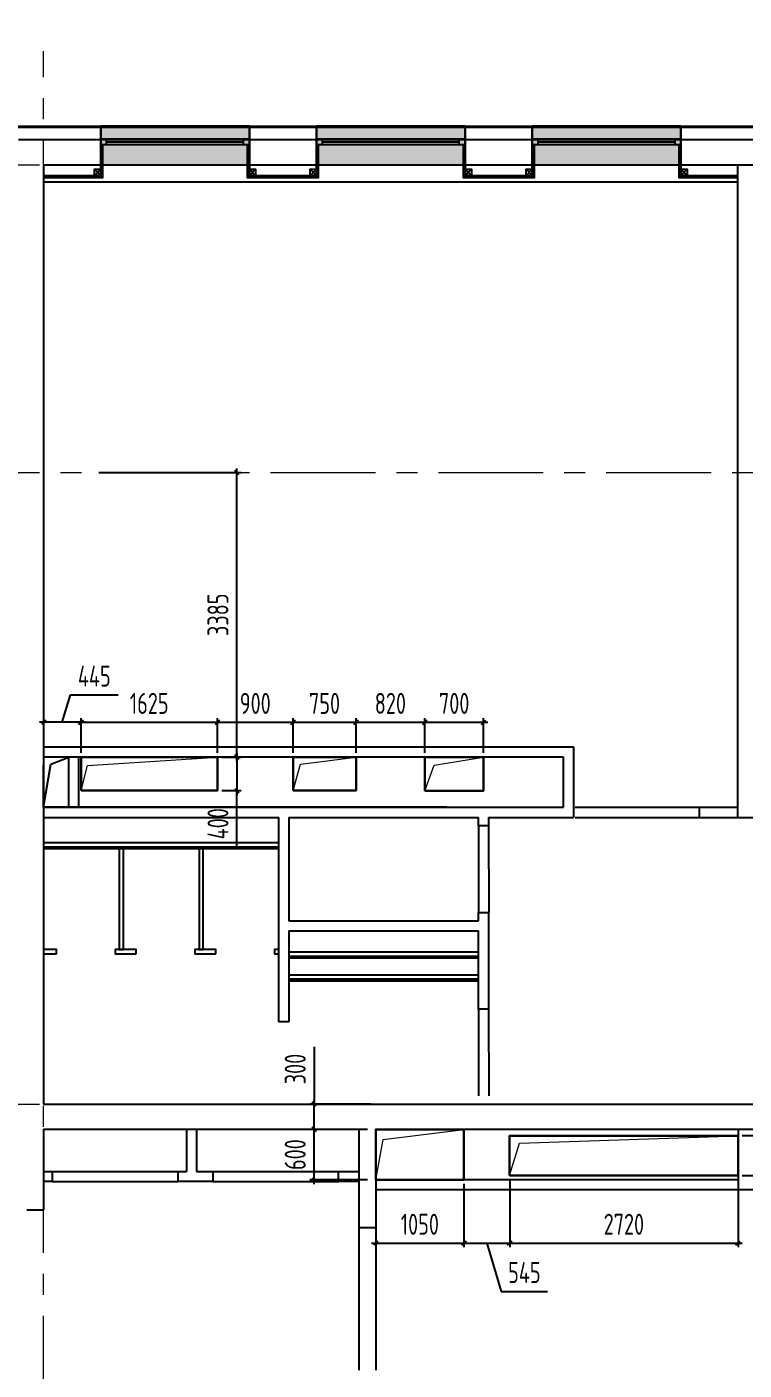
# Model space of a CAD drawing. Header units: millimetres. Extents: x -185251 to 7892985, y -102157 to 319855.
# Drawn here: x -155384 to -146842, y 111368 to 127363 of the extents above; entities that cross this region are included whole.
import ezdxf
from ezdxf import colors
from ezdxf.entities.mleader import LeaderData, LeaderLine
from ezdxf.math import Vec2, Vec3

# ---------------------------------------------------------------- set-up
doc = ezdxf.new("R2010")
doc.units = ezdxf.units.MM
doc.header["$LTSCALE"] = 10
doc.linetypes.add('CENTER', pattern=[2, 1.25, -0.25, 0.25, -0.25])
for name, color, linetype, lineweight in [('013', 7, 'Continuous', 13), ('АР_Оси', 142, 'Continuous', 9), ('АР_Перегородки газоблок', 165, 'Continuous', 30)]:
    doc.layers.add(name, color=color, linetype=linetype, lineweight=lineweight)
doc.layers.add('Архитектура', color=251, linetype='Continuous')
doc.layers.get('0').off()
doc.layers.get('0').freeze()
doc.styles.add('ISOCPEUR', font='isocpeur.TTF', dxfattribs={"width": 0.7})
doc.styles.add('ГОСТ 2.304', font='isocpeur.TTF', dxfattribs={"width": 0.7})
doc.dimstyles.new('СПДС', dxfattribs={"dimscale": 100, "dimtxt": 2.5, "dimasz": 0.5, "dimexe": 0.5, "dimexo": 1, "dimgap": 1, "dimtad": 1, "dimdec": 0, "dimrnd": 5, "dimtxsty": 'ГОСТ 2.304', "dimblk": 'OBLIQUE', "dimcen": 2.5, "dimdle": 0.5, "dimadec": 0, "dimazin": 2, "dimtfac": 0.75, "dimtdec": 0, "dimtmove": 1, "dimatfit": 3, "dimfxl": 1, "dimtolj": 1, "dimarcsym": 1})

# ---------------------------------------------------------------- blocks, each defined once
blk = doc.blocks.new('_DOTSMALL')
at = {"color": 0, "linetype": 'ByBlock', "const_width": 0.5}
blk.add_lwpolyline([(-0.0625, 0, 1), (0.0625, 0, 1)], format="xyb", close=True, dxfattribs=at)
blk = doc.blocks.new('A$C3079c8b3')
at = {"layer": 'АР_Перегородки газоблок', "color": 0, "lineweight": 25, "ltscale": 100}
for points in [[(0, -299), (2800, -299)], [(0, -349), (2800, -349)], [(2800, -374), (0, -374)]]:
    blk.add_lwpolyline(points, dxfattribs=at)
blk = doc.blocks.new('A$Cf7807619')
at = {"layer": 'АР_Перегородки газоблок', "color": 0, "lineweight": 25, "ltscale": 100}
for points in [[(0, -250), (2257, -250)], [(0, -300), (2257, -300)], [(2257, -325), (0, -325)]]:
    blk.add_lwpolyline(points, dxfattribs=at)
blk = doc.blocks.new('A$Ce02d65bd')
at = {"ltscale": 100}
for points in [[(0, 0), (0, 75), (75, 75), (75, 0), (0, 0)], [(0, 0), (75, 75)], [(0, 75), (75, 0)]]:
    blk.add_lwpolyline(points, dxfattribs=at)
blk = doc.blocks.new('*U105')
at = {"true_color": 0xffffff}
h = blk.add_hatch(color=7, dxfattribs=at)
h.dxf.hatch_style = 1
h.paths.add_polyline_path([(-1770, -240), (0, -240), (0, 220), (-1770, 220)])
at = {"lineweight": 30}
for p, q in [((-1770, -240), (-1770, 220)), ((0, -240), (0, 220))]:
    blk.add_line(p, q, dxfattribs=at)
for p, q in [((0, 220), (-1770, 220)), ((-1770, 70), (0, 70)), ((-1770, 0), (0, 0)), ((-1700, 0), (-1700, 70)), ((-1700, 35), (-70, 35)), ((-70, 0), (-70, 70)), ((-1770, -240), (0, -240)), ((-1770, -240), (-1770, -240)), ((-1770, -240), (-1770, -240)), ((0, -240), (0, -240)), ((0, -240), (0, -240))]:
    blk.add_line(p, q)
blk = doc.blocks.new('_Oblique')
at = {"color": 0, "linetype": 'ByBlock', "lineweight": -2}
blk.add_line((-0.5, -0.5), (0.5, 0.5), dxfattribs=at)
blk = doc.blocks.new('*D908')
at = {"layer": '013', "color": 0, "linetype": 'ByBlock', "lineweight": -2, "transparency": 16777216}
for p, q in [((-154789, 119082), (-153064, 119082)), ((-154739, 118718), (-154739, 119132)), ((-153114, 118718), (-153114, 119132))]:
    blk.add_line(p, q, dxfattribs=at)
at = {"layer": 'Defpoints', "color": 0, "linetype": 'ByBlock', "transparency": 16777216}
for p in [(-153114, 119082), (-154739, 118668), (-153114, 118668)]:
    blk.add_point(p, dxfattribs=at)
at = {"layer": '013', "color": 0, "linetype": 'ByBlock', "lineweight": -2, "transparency": 16777216, "xscale": 50, "yscale": 50, "zscale": 50, "rotation": 180}
blk.add_blockref('_Oblique', (-154739, 119082), dxfattribs=at)
at = {"layer": '013', "color": 0, "linetype": 'ByBlock', "lineweight": -2, "transparency": 16777216, "xscale": 50, "yscale": 50, "zscale": 50}
blk.add_blockref('_Oblique', (-153114, 119082), dxfattribs=at)
at = {"layer": '013', "color": 0, "linetype": 'ByBlock', "transparency": 16777216, "insert": (-153927, 119307), "char_height": 250, "attachment_point": 5, "style": 'ГОСТ 2.304'}
blk.add_mtext('\\A1;1625', dxfattribs=at)
blk = doc.blocks.new('*D909')
at = {"layer": '013', "color": 0, "linetype": 'ByBlock', "lineweight": -2, "transparency": 16777216}
for p, q in [((-150695, 119082), (-149895, 119082)), ((-150645, 118718), (-150645, 119132)), ((-149945, 118718), (-149945, 119132))]:
    blk.add_line(p, q, dxfattribs=at)
at = {"layer": 'Defpoints', "color": 0, "linetype": 'ByBlock', "transparency": 16777216}
for p in [(-149945, 119082), (-150645, 118668), (-149945, 118668)]:
    blk.add_point(p, dxfattribs=at)
at = {"layer": '013', "color": 0, "linetype": 'ByBlock', "lineweight": -2, "transparency": 16777216, "xscale": 50, "yscale": 50, "zscale": 50, "rotation": 180}
blk.add_blockref('_Oblique', (-150645, 119082), dxfattribs=at)
at = {"layer": '013', "color": 0, "linetype": 'ByBlock', "lineweight": -2, "transparency": 16777216, "xscale": 50, "yscale": 50, "zscale": 50}
blk.add_blockref('_Oblique', (-149945, 119082), dxfattribs=at)
at = {"layer": '013', "color": 0, "linetype": 'ByBlock', "transparency": 16777216, "insert": (-150295, 119307), "char_height": 250, "attachment_point": 5, "style": 'ГОСТ 2.304'}
blk.add_mtext('\\A1;700', dxfattribs=at)
blk = doc.blocks.new('*D917')
at = {"layer": '013', "color": 0, "linetype": 'ByBlock', "lineweight": -2, "transparency": 16777216}
for p, q in [((-154526, 122055), (-152833, 122055)), ((-152883, 118618), (-152883, 122105)), ((-153064, 118668), (-152833, 118668))]:
    blk.add_line(p, q, dxfattribs=at)
at = {"layer": 'Defpoints', "color": 0, "linetype": 'ByBlock', "transparency": 16777216}
for p in [(-154576, 122055), (-152883, 122055), (-153114, 118668)]:
    blk.add_point(p, dxfattribs=at)
at = {"layer": '013', "color": 0, "linetype": 'ByBlock', "lineweight": -2, "transparency": 16777216, "xscale": 50, "yscale": 50, "zscale": 50}
for p, rotation in [((-152883, 122055), 90), ((-152883, 118668), 270)]:
    blk.add_blockref('_Oblique', p, dxfattribs=dict(at, rotation=rotation))
at = {"layer": '013', "color": 0, "linetype": 'ByBlock', "transparency": 16777216, "insert": (-153108, 120362), "char_height": 250, "attachment_point": 5, "rotation": 90, "style": 'ГОСТ 2.304'}
blk.add_mtext('\\A1;3385', dxfattribs=at)
blk = doc.blocks.new('*D939')
at = {"layer": '013', "color": 0, "linetype": 'ByBlock', "lineweight": -2, "transparency": 16777216}
for p, q in [((-151229, 113585), (-151229, 112830)), ((-150179, 113585), (-150179, 112830)), ((-151279, 112880), (-150129, 112880))]:
    blk.add_line(p, q, dxfattribs=at)
at = {"layer": 'Defpoints', "color": 0, "linetype": 'ByBlock', "transparency": 16777216}
for p in [(-151229, 113635), (-150179, 113635), (-150179, 112880)]:
    blk.add_point(p, dxfattribs=at)
at = {"layer": '013', "color": 0, "linetype": 'ByBlock', "lineweight": -2, "transparency": 16777216, "xscale": 50, "yscale": 50, "zscale": 50, "rotation": 180}
blk.add_blockref('_Oblique', (-151229, 112880), dxfattribs=at)
at = {"layer": '013', "color": 0, "linetype": 'ByBlock', "lineweight": -2, "transparency": 16777216, "xscale": 50, "yscale": 50, "zscale": 50}
blk.add_blockref('_Oblique', (-150179, 112880), dxfattribs=at)
at = {"layer": '013', "color": 0, "linetype": 'ByBlock', "transparency": 16777216, "insert": (-150704, 113105), "char_height": 250, "attachment_point": 5, "style": 'ГОСТ 2.304'}
blk.add_mtext('\\A1;1050', dxfattribs=at)
blk = doc.blocks.new('*D940')
at = {"layer": '013', "color": 0, "linetype": 'ByBlock', "lineweight": -2, "transparency": 16777216}
for p, q in [((-149634, 113635), (-149634, 112830)), ((-146914, 113635), (-146914, 112830)), ((-149684, 112880), (-146864, 112880))]:
    blk.add_line(p, q, dxfattribs=at)
at = {"layer": 'Defpoints', "color": 0, "linetype": 'ByBlock', "transparency": 16777216}
for p in [(-149634, 113685), (-146914, 113685), (-146914, 112880)]:
    blk.add_point(p, dxfattribs=at)
at = {"layer": '013', "color": 0, "linetype": 'ByBlock', "lineweight": -2, "transparency": 16777216, "xscale": 50, "yscale": 50, "zscale": 50, "rotation": 180}
blk.add_blockref('_Oblique', (-149634, 112880), dxfattribs=at)
at = {"layer": '013', "color": 0, "linetype": 'ByBlock', "lineweight": -2, "transparency": 16777216, "xscale": 50, "yscale": 50, "zscale": 50}
blk.add_blockref('_Oblique', (-146914, 112880), dxfattribs=at)
at = {"layer": '013', "color": 0, "linetype": 'ByBlock', "transparency": 16777216, "insert": (-148274, 113105), "char_height": 250, "attachment_point": 5, "style": 'ГОСТ 2.304'}
blk.add_mtext('\\A1;2720', dxfattribs=at)
blk = doc.blocks.new('*D941')
at = {"layer": '013', "color": 0, "linetype": 'ByBlock', "lineweight": -2, "transparency": 16777216}
for p, q in [((-145843, 113635), (-145843, 114210)), ((-146864, 114160), (-145793, 114160)), ((-146864, 113685), (-145793, 113685))]:
    blk.add_line(p, q, dxfattribs=at)
at = {"layer": 'Defpoints', "color": 0, "linetype": 'ByBlock', "transparency": 16777216}
for p in [(-146914, 114160), (-145843, 114160), (-146914, 113685)]:
    blk.add_point(p, dxfattribs=at)
at = {"layer": '013', "color": 0, "linetype": 'ByBlock', "lineweight": -2, "transparency": 16777216, "xscale": 50, "yscale": 50, "zscale": 50}
for p, rotation in [((-145843, 114160), 90), ((-145843, 113685), 270)]:
    blk.add_blockref('_Oblique', p, dxfattribs=dict(at, rotation=rotation))
at = {"layer": '013', "color": 0, "linetype": 'ByBlock', "transparency": 16777216, "insert": (-146068, 113922), "char_height": 250, "attachment_point": 5, "rotation": 90, "style": 'ГОСТ 2.304'}
blk.add_mtext('\\A1;475', dxfattribs=at)
blk = doc.blocks.new('*D956')
at = {"layer": '013', "color": 0, "linetype": 'ByBlock', "lineweight": -2, "transparency": 16777216}
for p, q in [((-152264, 119082), (-151414, 119082)), ((-152214, 118718), (-152214, 119132)), ((-151464, 118718), (-151464, 119132))]:
    blk.add_line(p, q, dxfattribs=at)
at = {"layer": 'Defpoints', "color": 0, "linetype": 'ByBlock', "transparency": 16777216}
for p in [(-151464, 119082), (-152214, 118668), (-151464, 118668)]:
    blk.add_point(p, dxfattribs=at)
at = {"layer": '013', "color": 0, "linetype": 'ByBlock', "lineweight": -2, "transparency": 16777216, "xscale": 50, "yscale": 50, "zscale": 50, "rotation": 180}
blk.add_blockref('_Oblique', (-152214, 119082), dxfattribs=at)
at = {"layer": '013', "color": 0, "linetype": 'ByBlock', "lineweight": -2, "transparency": 16777216, "xscale": 50, "yscale": 50, "zscale": 50}
blk.add_blockref('_Oblique', (-151464, 119082), dxfattribs=at)
at = {"layer": '013', "color": 0, "linetype": 'ByBlock', "transparency": 16777216, "insert": (-151839, 119307), "char_height": 250, "attachment_point": 5, "style": 'ГОСТ 2.304'}
blk.add_mtext('\\A1;750', dxfattribs=at)
blk = doc.blocks.new('*D898')
at = {"layer": '013', "color": 0, "linetype": 'ByBlock', "lineweight": -2, "transparency": 16777216}
for p, q in [((-145843, 115376), (-145843, 114535)), ((-146724, 114535), (-145793, 114535)), ((-145843, 114110), (-145843, 114585)), ((-146864, 114160), (-145793, 114160))]:
    blk.add_line(p, q, dxfattribs=at)
at = {"layer": 'Defpoints', "color": 0, "linetype": 'ByBlock', "transparency": 16777216}
for p in [(-146774, 114535), (-145843, 114535), (-146914, 114160)]:
    blk.add_point(p, dxfattribs=at)
at = {"layer": '013', "color": 0, "linetype": 'ByBlock', "lineweight": -2, "transparency": 16777216, "xscale": 50, "yscale": 50, "zscale": 50}
for p, rotation in [((-145843, 114535), 90), ((-145843, 114160), 270)]:
    blk.add_blockref('_Oblique', p, dxfattribs=dict(at, rotation=rotation))
at = {"layer": '013', "color": 0, "linetype": 'ByBlock', "transparency": 16777216, "insert": (-146068, 115109), "char_height": 250, "attachment_point": 5, "rotation": 90, "style": 'ГОСТ 2.304'}
blk.add_mtext('\\A1;375', dxfattribs=at)
blk = doc.blocks.new('*D894')
at = {"layer": '013', "color": 0, "linetype": 'ByBlock', "lineweight": -2, "transparency": 16777216}
for p, q in [((-150179, 113585), (-150179, 112830)), ((-149634, 113635), (-149634, 112830)), ((-150229, 112880), (-149584, 112880)), ((-149907, 112880), (-149734, 112305)), ((-149734, 112305), (-149184, 112305))]:
    blk.add_line(p, q, dxfattribs=at)
at = {"layer": 'Defpoints', "color": 0, "linetype": 'ByBlock', "transparency": 16777216}
for p in [(-150179, 113635), (-149634, 113685), (-149634, 112880)]:
    blk.add_point(p, dxfattribs=at)
at = {"layer": '013', "color": 0, "linetype": 'ByBlock', "lineweight": -2, "transparency": 16777216, "xscale": 50, "yscale": 50, "zscale": 50, "rotation": 180}
blk.add_blockref('_Oblique', (-150179, 112880), dxfattribs=at)
at = {"layer": '013', "color": 0, "linetype": 'ByBlock', "lineweight": -2, "transparency": 16777216, "xscale": 50, "yscale": 50, "zscale": 50}
blk.add_blockref('_Oblique', (-149634, 112880), dxfattribs=at)
at = {"layer": '013', "color": 0, "linetype": 'ByBlock', "transparency": 16777216, "insert": (-149459, 112530), "char_height": 250, "attachment_point": 5, "style": 'ГОСТ 2.304'}
blk.add_mtext('\\A1;545', dxfattribs=at)
blk = doc.blocks.new('*D895')
at = {"layer": '013', "color": 0, "linetype": 'ByBlock', "lineweight": -2, "transparency": 16777216}
for p, q in [((-152883, 118718), (-152883, 118218)), ((-153064, 118668), (-152833, 118668)), ((-153064, 118268), (-152833, 118268)), ((-152883, 117599), (-152883, 118268))]:
    blk.add_line(p, q, dxfattribs=at)
at = {"layer": 'Defpoints', "color": 0, "linetype": 'ByBlock', "transparency": 16777216}
for p in [(-153114, 118668), (-153114, 118268), (-152883, 118268)]:
    blk.add_point(p, dxfattribs=at)
at = {"layer": '013', "color": 0, "linetype": 'ByBlock', "lineweight": -2, "transparency": 16777216, "xscale": 50, "yscale": 50, "zscale": 50}
for p, rotation in [((-152883, 118668), 90), ((-152883, 118268), 270)]:
    blk.add_blockref('_Oblique', p, dxfattribs=dict(at, rotation=rotation))
at = {"layer": '013', "color": 0, "linetype": 'ByBlock', "transparency": 16777216, "insert": (-153108, 117874), "char_height": 250, "attachment_point": 5, "rotation": 90, "style": 'ГОСТ 2.304'}
blk.add_mtext('\\A1;400', dxfattribs=at)
blk = doc.blocks.new('*D885')
at = {"layer": '013', "color": 0, "linetype": 'ByBlock', "lineweight": -2, "transparency": 16777216}
for p, q in [((-153164, 119082), (-152164, 119082)), ((-153114, 118718), (-153114, 119132)), ((-152214, 118768), (-152214, 119132))]:
    blk.add_line(p, q, dxfattribs=at)
at = {"layer": 'Defpoints', "color": 0, "linetype": 'ByBlock', "transparency": 16777216}
for p in [(-152214, 119082), (-152214, 118718), (-153114, 118668)]:
    blk.add_point(p, dxfattribs=at)
at = {"layer": '013', "color": 0, "linetype": 'ByBlock', "lineweight": -2, "transparency": 16777216, "xscale": 50, "yscale": 50, "zscale": 50, "rotation": 180}
blk.add_blockref('_Oblique', (-153114, 119082), dxfattribs=at)
at = {"layer": '013', "color": 0, "linetype": 'ByBlock', "lineweight": -2, "transparency": 16777216, "xscale": 50, "yscale": 50, "zscale": 50}
blk.add_blockref('_Oblique', (-152214, 119082), dxfattribs=at)
at = {"layer": '013', "color": 0, "linetype": 'ByBlock', "transparency": 16777216, "insert": (-152664, 119307), "char_height": 250, "attachment_point": 5, "style": 'ГОСТ 2.304'}
blk.add_mtext('\\A1;900', dxfattribs=at)
blk = doc.blocks.new('*D890')
at = {"layer": '013', "color": 0, "linetype": 'ByBlock', "lineweight": -2, "transparency": 16777216}
for p, q in [((-151514, 119082), (-150595, 119082)), ((-151464, 118718), (-151464, 119132)), ((-150645, 118718), (-150645, 119132))]:
    blk.add_line(p, q, dxfattribs=at)
at = {"layer": 'Defpoints', "color": 0, "linetype": 'ByBlock', "transparency": 16777216}
for p in [(-150645, 119082), (-151464, 118668), (-150645, 118668)]:
    blk.add_point(p, dxfattribs=at)
at = {"layer": '013', "color": 0, "linetype": 'ByBlock', "lineweight": -2, "transparency": 16777216, "xscale": 50, "yscale": 50, "zscale": 50, "rotation": 180}
blk.add_blockref('_Oblique', (-151464, 119082), dxfattribs=at)
at = {"layer": '013', "color": 0, "linetype": 'ByBlock', "lineweight": -2, "transparency": 16777216, "xscale": 50, "yscale": 50, "zscale": 50}
blk.add_blockref('_Oblique', (-150645, 119082), dxfattribs=at)
at = {"layer": '013', "color": 0, "linetype": 'ByBlock', "transparency": 16777216, "insert": (-151055, 119307), "char_height": 250, "attachment_point": 5, "style": 'ГОСТ 2.304'}
blk.add_mtext('\\A1;820', dxfattribs=at)
blk = doc.blocks.new('*D864')
at = {"layer": '013', "color": 0, "linetype": 'ByBlock', "lineweight": -2, "transparency": 16777216}
for p, q in [((-154962, 119082), (-154864, 119407)), ((-154864, 119407), (-154297, 119407)), ((-154689, 119082), (-155234, 119082)), ((-155184, 118838), (-155184, 119132)), ((-154739, 118718), (-154739, 119132))]:
    blk.add_line(p, q, dxfattribs=at)
at = {"layer": 'Defpoints', "color": 0, "linetype": 'ByBlock', "transparency": 16777216}
for p in [(-155184, 119082), (-155184, 118788), (-154739, 118668)]:
    blk.add_point(p, dxfattribs=at)
at = {"layer": '013', "color": 0, "linetype": 'ByBlock', "lineweight": -2, "transparency": 16777216, "xscale": 50, "yscale": 50, "zscale": 50, "rotation": 180}
blk.add_blockref('_Oblique', (-155184, 119082), dxfattribs=at)
at = {"layer": '013', "color": 0, "linetype": 'ByBlock', "lineweight": -2, "transparency": 16777216, "xscale": 50, "yscale": 50, "zscale": 50}
blk.add_blockref('_Oblique', (-154739, 119082), dxfattribs=at)
at = {"layer": '013', "color": 0, "linetype": 'ByBlock', "transparency": 16777216, "insert": (-154581, 119632), "char_height": 250, "attachment_point": 5, "style": 'ГОСТ 2.304'}
blk.add_mtext('\\A1;445', dxfattribs=at)
blk = doc.blocks.new('*D861')
at = {"layer": '013', "color": 0, "linetype": 'ByBlock', "lineweight": -2, "transparency": 16777216}
for p, q in [((-151329, 114235), (-152013, 114235)), ((-151963, 113584), (-151963, 114285)), ((-151329, 113634), (-152013, 113634))]:
    blk.add_line(p, q, dxfattribs=at)
at = {"layer": 'Defpoints', "color": 0, "linetype": 'ByBlock', "transparency": 16777216}
for p in [(-151963, 114235), (-151229, 114235), (-151229, 113634)]:
    blk.add_point(p, dxfattribs=at)
at = {"layer": '013', "color": 0, "linetype": 'ByBlock', "lineweight": -2, "transparency": 16777216, "xscale": 50, "yscale": 50, "zscale": 50}
for p, rotation in [((-151963, 114235), 90), ((-151963, 113634), 270)]:
    blk.add_blockref('_Oblique', p, dxfattribs=dict(at, rotation=rotation))
at = {"layer": '013', "color": 0, "linetype": 'ByBlock', "transparency": 16777216, "insert": (-152188, 113934), "char_height": 250, "attachment_point": 5, "rotation": 90, "style": 'ГОСТ 2.304'}
blk.add_mtext('\\A1;600', dxfattribs=at)
blk = doc.blocks.new('*D862')
at = {"layer": '013', "color": 0, "linetype": 'ByBlock', "lineweight": -2, "transparency": 16777216}
for p, q in [((-151963, 115219), (-151963, 114535)), ((-151288, 114535), (-152013, 114535)), ((-151963, 114185), (-151963, 114585)), ((-151329, 114235), (-152013, 114235))]:
    blk.add_line(p, q, dxfattribs=at)
at = {"layer": 'Defpoints', "color": 0, "linetype": 'ByBlock', "transparency": 16777216}
for p in [(-151963, 114535), (-151188, 114535), (-151229, 114235)]:
    blk.add_point(p, dxfattribs=at)
at = {"layer": '013', "color": 0, "linetype": 'ByBlock', "lineweight": -2, "transparency": 16777216, "xscale": 50, "yscale": 50, "zscale": 50}
for p, rotation in [((-151963, 114535), 90), ((-151963, 114235), 270)]:
    blk.add_blockref('_Oblique', p, dxfattribs=dict(at, rotation=rotation))
at = {"layer": '013', "color": 0, "linetype": 'ByBlock', "transparency": 16777216, "insert": (-152188, 114953), "char_height": 250, "attachment_point": 5, "rotation": 90, "style": 'ГОСТ 2.304'}
blk.add_mtext('\\A1;300', dxfattribs=at)

msp = doc.modelspace()

# ---------------------------------------------------------------- linework, layer by layer
at = {"layer": '013', "color": 1, "linetype": 'ByBlock', "lineweight": 30}
for points in [[(-154739.3, 118268), (-153114.3, 118268), (-153114.3, 118668), (-154739.3, 118668)], [(-152214.3, 118268), (-151464.3, 118268), (-151464.3, 118668), (-152214.3, 118668)], [(-150644.7, 118267.1), (-149944.7, 118267.1), (-149944.7, 118667.1), (-150644.7, 118667.1)], [(-151229.3, 113634.6), (-150179.3, 113634.6), (-150179.3, 114234.6), (-151229.3, 114234.6)], [(-149634.3, 113684.6), (-146914.3, 113684.6), (-146914.3, 114159.6), (-149634.3, 114159.6)]]:
    msp.add_lwpolyline(points, close=True, dxfattribs=at)
at = {"layer": '013', "color": 1, "linetype": 'ByBlock'}
for points in [[(-154739.3, 118268), (-154662.6, 118567.2), (-153114.3, 118668)], [(-152214.3, 118268), (-152123.6, 118585), (-151464.3, 118668)], [(-150644.7, 118267.1), (-150534.8, 118569.7), (-149944.7, 118667.1)], [(-151229.3, 113634.6), (-151141.4, 114112.4), (-150179.3, 114234.6)], [(-149634.3, 113684.6), (-149515.9, 114071), (-146914.3, 114159.6)]]:
    msp.add_lwpolyline(points, dxfattribs=at)
at = {"layer": 'АР_Оси', "linetype": 'CENTER', "ltscale": 100}
for p, q in [((-155184.3, 92764), (-155184.3, 127071.4)), ((-176483.7, 125720.2), (-101734.6, 125720.2)), ((-176483.7, 122055.2), (-101315.8, 122055.2)), ((-176483.7, 114535.2), (-101315.8, 114535.2))]:
    msp.add_line(p, q, dxfattribs=at)
at = {"layer": 'Архитектура', "lineweight": 25, "transparency": 33554684}
for p, q in [((-155644.3, 126180.2), (-120524.3, 126180.2)), ((-155634.3, 126170.2), (-120534.3, 126170.2)), ((-155484.3, 126020.2), (-120684.3, 126020.2)), ((-155184.3, 125720.2), (-120984.3, 125720.2)), ((-155184.3, 125720.2), (-155184.3, 114535.2)), ((-146919.3, 125720.2), (-146919.3, 117949.9)), ((-155184.3, 125516.7), (-146919.3, 125516.7)), ((-148874.7, 118788), (-148874.7, 118069.9)), ((-155184.3, 118069.9), (-155100.2, 118583.7)), ((-155184.3, 118569.9), (-155184.3, 118069.9)), ((-155184.3, 118069.9), (-155184.3, 118569.9)), ((-155184.3, 118569.9), (-155184.3, 118069.9)), ((-155100.2, 118583.7), (-154884.3, 118668)), ((-154884.3, 118069.9), (-154884.3, 118668)), ((-154764.3, 118069.9), (-154764.3, 118668)), ((-148994.7, 118069.9), (-148994.7, 118668)), ((-150384.3, 118069.9), (-155184.3, 118069.9)), ((-155184.3, 118069.9), (-150384.3, 118069.9)), ((-148855.3, 118069.9), (-147374.7, 118069.9)), ((-148854.7, 117949.9), (-147374.7, 117949.9)), ((-146919.3, 117949.9), (-146619.3, 117949.9)), ((-150006.5, 117848.3), (-150006.9, 116818.3)), ((-149886.5, 117848.6), (-149883.3, 116818.3)), ((-150006.5, 115665), (-150006.9, 114635)), ((-149886.5, 115665.3), (-149883.3, 114635)), ((-155184.3, 114535.2), (-140532.3, 114535.2)), ((-155184.3, 114235.2), (-155184.3, 113277.7)), ((-155184.3, 114235.2), (-151429.3, 114235.2)), ((-151429.3, 114235.2), (-151429.3, 113067.7)), ((-151229.3, 114235.2), (-140532.3, 114235.2)), ((-151229.3, 114235.2), (-151229.3, 113067.7)), ((-146914.3, 114235.2), (-146914.3, 113634)), ((-155084.3, 113734), (-153584.3, 113734)), ((-153171, 113734), (-151671, 113734)), ((-155084.3, 113614), (-153584.3, 113614)), ((-153171, 113614), (-151671, 113614)), ((-146914.3, 113634), (-151229.3, 113634)), ((-146424.3, 113514), (-151229.3, 113514)), ((-155384.3, 113277.7), (-155184.3, 113277.7)), ((-151429.3, 113067.7), (-151229.3, 113067.7)), ((-151429.3, 113067.7), (-151229.3, 113067.7)), ((-151429.3, 113067.7), (-151429.3, 111367.7)), ((-151229.3, 113067.7), (-151229.3, 111367.7))]:
    msp.add_line(p, q, dxfattribs=at)
for points in [[(-155184.3, 125569.5), (-154478.7, 125569.5), (-154478.7, 125960.2)], [(-155184.3, 125582), (-154491.2, 125582), (-154491.2, 125960.2)], [(-155184.3, 125594.5), (-154503.7, 125594.5), (-154503.7, 125903)], [(-152759.3, 125960.2), (-152759.3, 125569.5), (-151909.3, 125569.5), (-151909.3, 125960.2)], [(-152746.8, 125960.2), (-152746.8, 125582), (-151921.8, 125582), (-151921.8, 125960.2)], [(-152734.3, 125940.6), (-152734.3, 125594.5), (-151934.3, 125594.5), (-151934.3, 125903)], [(-150189.3, 125960.2), (-150189.3, 125569.5), (-149339.3, 125569.5), (-149339.3, 125960.2)], [(-150176.8, 125960.2), (-150176.8, 125582), (-149351.8, 125582), (-149351.8, 125960.2)], [(-150164.3, 125940.6), (-150164.3, 125594.5), (-149364.3, 125594.5), (-149364.3, 125903)], [(-147619.3, 125960.2), (-147619.3, 125569.5), (-146919.3, 125569.5)], [(-147606.8, 125960.2), (-147606.8, 125582), (-146919.3, 125582)], [(-147594.3, 125940.6), (-147594.3, 125594.5), (-146919.3, 125594.5)], [(-155184.3, 118788), (-148874.7, 118788)], [(-148994.7, 118668), (-155184.3, 118668)], [(-155184.3, 118069.9), (-148994.7, 118069.9)], [(-154764.3, 118069.9), (-154764.3, 118069.9)], [(-148874.7, 118069.9), (-148874.7, 117949.9)], [(-148874.7, 118069.9), (-148874.7, 118069.9)], [(-147374.7, 117949.9), (-147374.7, 118069.9)], [(-147374.7, 118069.9), (-146919.3, 118069.9)], [(-155184.3, 117949.9), (-152383.9, 117949.9)], [(-152383.9, 115516), (-152383.9, 117949.9)], [(-152263.9, 117949.9), (-152263.9, 116718.3)], [(-152263.9, 117949.9), (-150006.8, 117949.9)], [(-150006.5, 117848.3), (-150006.8, 117949.9)], [(-149886.8, 117949.9), (-148874.7, 117949.9)], [(-149886.8, 117949.9), (-149886.5, 117848.6)], [(-147374.7, 117949.9), (-146919.3, 117949.9)], [(-149886.5, 117848.6), (-150006.5, 117848.3)], [(-150006.9, 116718.3), (-150006.9, 116818.3), (-149886.5, 116818.3)], [(-149886.5, 116818.3), (-149886.5, 115665.3)], [(-152263.9, 116718.3), (-150006.9, 116718.3)], [(-152263.9, 116598.3), (-152263.9, 115516)], [(-152263.9, 116598.3), (-150006.9, 116598.3)], [(-150006.5, 115665.2), (-150006.9, 116598.3)], [(-150001.1, 116072.6), (-152263.9, 116072.6)], [(-150001.1, 116022.6), (-152263.9, 116022.6)], [(-150001.1, 115997.6), (-152263.9, 115997.6)], [(-149886.5, 115665.3), (-150006.5, 115665.2)], [(-152263.9, 115516), (-152383.9, 115516)], [(-153484.3, 114235.2), (-153484.3, 113734)], [(-153364.3, 114235.2), (-153364.3, 113734)], [(-155184.3, 113734), (-155084.3, 113734)], [(-155084.3, 113734), (-155084.3, 113614)], [(-153584.3, 113734), (-153484.3, 113734)], [(-153171, 113734), (-153171, 113614), (-153584.3, 113614)], [(-153584.3, 113734), (-153584.3, 113614)], [(-153364.3, 113734), (-153171, 113734)], [(-151671, 113734), (-151429.3, 113734)], [(-151429.3, 113614), (-151671, 113614), (-151671, 113734)], [(-155084.3, 113614), (-155184.3, 113614)]]:
    msp.add_lwpolyline(points, dxfattribs=at)
for points in [[(-154234.3, 117576), (-154284.3, 117576), (-154284.3, 116376), (-154234.3, 116376)], [(-153283.9, 117576), (-153333.9, 117576), (-153333.9, 116376), (-153283.9, 116376)], [(-155032.5, 116326), (-155032.5, 116376), (-155184.3, 116376), (-155184.3, 116326)], [(-154083.9, 116326), (-154083.9, 116376), (-154332.5, 116376), (-154332.5, 116326)], [(-153133.9, 116326), (-153133.9, 116376), (-153383.9, 116376), (-153383.9, 116326)], [(-152383.9, 116326), (-152383.9, 116376), (-152433.9, 116376), (-152433.9, 116326)]]:
    msp.add_lwpolyline(points, close=True, dxfattribs=at)

# ---------------------------------------------------------------- block references
for name, p in [('*U105', (-152734.3, 125960.2)), ('*U105', (-150164.3, 125960.2)), ('*U105', (-147594.3, 125960.2)), ('A$Ce02d65bd', (-154578.7, 125594.5)), ('A$Ce02d65bd', (-152734.3, 125594.5)), ('A$Ce02d65bd', (-152009.3, 125594.5)), ('A$Ce02d65bd', (-150164.3, 125594.5)), ('A$Ce02d65bd', (-149439.3, 125594.5)), ('A$Ce02d65bd', (-147594.3, 125594.5)), ('A$C3079c8b3', (-155184.3, 117949.9)), ('A$Cf7807619', (-152263.9, 116598.3))]:
    msp.add_blockref(name, p, dxfattribs=at)

# ---------------------------------------------------------------- dimensions: what is measured, and where the dimension line sits
at = {"layer": '013', "color": 1, "linetype": 'ByBlock'}
dim = msp.add_linear_dim(base=(-152883.4, 122055.2), p1=(-153114.3, 118668), p2=(-154575.7, 122055.2), angle=90, dimstyle='СПДС', override={"dimasz": 0.5, "dimexe": 0.5, "dimexo": 0.5, "dimrnd": 5, "dimdle": 0.5}, dxfattribs=at)
dim.commit()
dim.dimension.update_dxf_attribs({"geometry": '*D917', "text_midpoint": (-153108.4, 120361.6)})
for base, p1, p2, picture, middle in [((-155184.3, 119082.4), (-154739.3, 118668), (-155184.3, 118788), '*D864', (-154764.3, 119632.4)), ((-153114.3, 119082.4), (-154739.3, 118668), (-153114.3, 118668), '*D908', (-153926.8, 119307.4)), ((-152214.3, 119082.4), (-153114.3, 118668), (-152214.3, 118718), '*D885', (-152664.3, 119307.4)), ((-151464.3, 119082.4), (-152214.3, 118668), (-151464.3, 118668), '*D956', (-151839.3, 119307.4)), ((-150644.7, 119082.4), (-151464.3, 118668), (-150644.7, 118668), '*D890', (-151054.5, 119307.4)), ((-149944.7, 119082.4), (-150644.7, 118668), (-149944.7, 118668), '*D909', (-150294.7, 119307.4)), ((-150179.3, 112879.5), (-151229.3, 113634.6), (-150179.3, 113634.6), '*D939', (-150704.3, 113104.5)), ((-149634.3, 112879.5), (-150179.3, 113634.6), (-149634.3, 113684.6), '*D894', (-149634.3, 112529.5)), ((-146914.3, 112879.5), (-149634.3, 113684.6), (-146914.3, 113684.6), '*D940', (-148274.3, 113104.5))]:
    dim = msp.add_linear_dim(base=base, p1=p1, p2=p2, dimstyle='СПДС', override={"dimasz": 0.5, "dimexe": 0.5, "dimexo": 0.5, "dimrnd": 5, "dimdle": 0.5}, dxfattribs=at)
    dim.commit()
    dim.dimension.update_dxf_attribs({"geometry": picture, "text_midpoint": middle})
for base, p1, p2, picture, middle in [((-152883.4, 118268), (-153114.3, 118668), (-153114.3, 118268), '*D895', (-152871.3, 117873.9)), ((-145843.3, 114535.2), (-146914.3, 114159.6), (-146774.3, 114535.2), '*D898', (-145832.3, 115109.5)), ((-145843.3, 114159.6), (-146914.3, 113684.6), (-146914.3, 114159.6), '*D941', (-145843.3, 113922.1))]:
    dim = msp.add_linear_dim(base=base, p1=p1, p2=p2, angle=90, dimstyle='СПДС', override={"dimasz": 0.5, "dimexe": 0.5, "dimexo": 0.5, "dimrnd": 5, "dimdle": 0.5}, dxfattribs=at)
    dim.commit()
    dim.dimension.update_dxf_attribs({"geometry": picture, "text_midpoint": middle, "dimtype": 160})
dim = msp.add_linear_dim(base=(-151963.3, 114535.2), p1=(-151229.3, 114234.6), p2=(-151188.1, 114535.2), angle=90, dimstyle='СПДС', dxfattribs=at)
dim.commit()
dim.dimension.update_dxf_attribs({"geometry": '*D862', "text_midpoint": (-151839.4, 114952.7), "dimtype": 160})
dim = msp.add_linear_dim(base=(-151963.3, 114234.6), p1=(-151229.3, 113634), p2=(-151229.3, 114234.6), angle=90, dimstyle='СПДС', dxfattribs=at)
dim.commit()
dim.dimension.update_dxf_attribs({"geometry": '*D861', "text_midpoint": (-152188.3, 113934.3)})

# ---------------------------------------------------------------- leaders
at = {"layer": 'Архитектура', "lineweight": 25, "transparency": 33554684}
ml = msp.add_multileader_mtext('Standard', dxfattribs=at)
ml.set_content('+13,700', color=256, style='ISOCPEUR')
ml.set_leader_properties(color=256, linetype='Continuous', lineweight=-1)
ml.set_arrow_properties(name='DOTSMALL')
ml.build(insert=Vec2(0, 0))
ml.multileader.update_dxf_attribs({"has_text_frame": 1, "text_left_attachment_type": 4, "text_right_attachment_type": 4, "dogleg_length": 100, "arrow_head_size": 180})
ctx = ml.context
ctx.base_point, ctx.char_height, ctx.arrow_head_size, ctx.landing_gap_size, ctx.plane_origin = Vec3(-153128.5, 305780.9), 250, 180, 50, Vec3(-155938.5, 304929.3)
ctx.left_attachment, ctx.right_attachment = 4, 4
notes = []
notes.append((ctx, [(0, (0, 0, 0), (0, 0), (1, 0), 1, [])]))
ctx.mtext.insert, ctx.mtext.width, ctx.mtext.line_spacing_style, ctx.mtext.flow_direction = Vec3(-153078.5, 306114.2), 852.697, 2, 5
ml = msp.add_multileader_mtext('Standard', dxfattribs=at)
ml.set_content('Л.2', color=256, style='ISOCPEUR')
ml.set_leader_properties(color=256, linetype='Continuous', lineweight=-1)
ml.set_arrow_properties(name='DOTSMALL')
ml.build(insert=Vec2(0, 0))
ml.multileader.update_dxf_attribs({"has_text_frame": 1, "text_left_attachment_type": 4, "text_right_attachment_type": 4, "dogleg_length": 100, "arrow_head_size": 180})
ctx = ml.context
ctx.base_point, ctx.char_height, ctx.arrow_head_size, ctx.landing_gap_size, ctx.plane_origin = Vec3(-155818.3, 305092.3, 0), 250, 180, 50, Vec3(-91789.1, 292800.5, 0)
ctx.left_attachment, ctx.right_attachment = 4, 4
notes.append((ctx, [(0, (0, 0, 0), (0, 0), (1, 0), 1, [])]))
ctx.mtext.insert, ctx.mtext.width, ctx.mtext.line_spacing_style, ctx.mtext.flow_direction = Vec3(-155768.3, 305425.7, 0), 852.697, 2, 5
ml = msp.add_multileader_mtext('Standard', dxfattribs=at)
ml.set_content('+15,850', color=256, style='ISOCPEUR')
ml.set_leader_properties(color=256, linetype='Continuous', lineweight=-1)
ml.set_arrow_properties(name='DOTSMALL')
ml.build(insert=Vec2(0, 0))
ml.multileader.update_dxf_attribs({"has_text_frame": 1, "text_left_attachment_type": 4, "text_right_attachment_type": 4, "dogleg_length": 100, "arrow_head_size": 180})
ctx = ml.context
ctx.base_point, ctx.char_height, ctx.arrow_head_size, ctx.landing_gap_size, ctx.plane_origin = Vec3(-153165, 299863.7), 250, 180, 50, Vec3(-154468.2, 298656.1)
ctx.left_attachment, ctx.right_attachment = 4, 4
notes.append((ctx, [(0, (0, 0, 0), (0, 0), (1, 0), 1, [])]))
ctx.mtext.insert, ctx.mtext.width, ctx.mtext.defined_height, ctx.mtext.line_spacing_style, ctx.mtext.flow_direction = Vec3(-153115, 300197), 696.035, 776.5, 2, 5
ml = msp.add_multileader_mtext('Standard', dxfattribs=at)
ml.set_content('Л.2', color=256, style='ISOCPEUR')
ml.set_leader_properties(color=256, linetype='Continuous', lineweight=-1)
ml.set_arrow_properties(name='DOTSMALL')
ml.build(insert=Vec2(0, 0))
ml.multileader.update_dxf_attribs({"has_text_frame": 1, "text_left_attachment_type": 4, "text_right_attachment_type": 4, "dogleg_length": 100, "arrow_head_size": 180})
ctx = ml.context
ctx.base_point, ctx.char_height, ctx.arrow_head_size, ctx.landing_gap_size, ctx.plane_origin = Vec3(-155501.4, 214032.7, 0), 250, 180, 50, Vec3(-129706.2, 200566.2, 0)
ctx.left_attachment, ctx.right_attachment = 4, 4
notes.append((ctx, [(0, (0, 0, 0), (0, 0), (1, 0), 1, [])]))
ctx.mtext.insert, ctx.mtext.width, ctx.mtext.line_spacing_style, ctx.mtext.flow_direction = Vec3(-155451.4, 214366, 0), 852.697, 2, 5
ml = msp.add_multileader_mtext('Standard', dxfattribs=at)
ml.set_content('+9,800', color=256, style='ISOCPEUR')
ml.set_leader_properties(color=256, linetype='Continuous', lineweight=-1)
ml.set_arrow_properties(name='DOTSMALL')
ml.build(insert=Vec2(0, 0))
ml.multileader.update_dxf_attribs({"has_text_frame": 1, "text_left_attachment_type": 4, "text_right_attachment_type": 4, "dogleg_length": 100, "arrow_head_size": 180})
ctx = ml.context
ctx.base_point, ctx.char_height, ctx.arrow_head_size, ctx.landing_gap_size, ctx.plane_origin = Vec3(-152582.7, 213955.7), 250, 180, 50, Vec3(-155731.7, 213023.6)
ctx.left_attachment, ctx.right_attachment = 4, 4
notes.append((ctx, [(0, (0, 0, 0), (0, 0), (1, 0), 1, [])]))
ctx.mtext.insert, ctx.mtext.width, ctx.mtext.line_spacing_style, ctx.mtext.flow_direction = Vec3(-152532.7, 214289), 852.697, 2, 5
ml = msp.add_multileader_mtext('Standard', dxfattribs=at)
ml.set_content('+11,750', color=256, style='ISOCPEUR')
ml.set_leader_properties(color=256, linetype='Continuous', lineweight=-1)
ml.set_arrow_properties(name='DOTSMALL')
ml.build(insert=Vec2(0, 0))
ml.multileader.update_dxf_attribs({"has_text_frame": 1, "text_left_attachment_type": 4, "text_right_attachment_type": 4, "dogleg_length": 100, "arrow_head_size": 180})
ctx = ml.context
ctx.base_point, ctx.char_height, ctx.arrow_head_size, ctx.landing_gap_size, ctx.plane_origin = Vec3(-155526.1, 207799.1), 250, 180, 50, Vec3(-154118.5, 206726)
ctx.left_attachment, ctx.right_attachment = 4, 4
notes.append((ctx, [(0, (0, 0, 0), (0, 0), (1, 0), 1, [])]))
ctx.mtext.insert, ctx.mtext.width, ctx.mtext.defined_height, ctx.mtext.line_spacing_style, ctx.mtext.flow_direction = Vec3(-155476.1, 208132.4), 696.035, 912.5, 2, 5
ml = msp.add_multileader_mtext('Standard', dxfattribs=at)
ml.set_content('+12,200', color=256, style='ISOCPEUR')
ml.set_leader_properties(color=256, linetype='Continuous', lineweight=-1)
ml.set_arrow_properties(name='DOTSMALL')
ml.build(insert=Vec2(0, 0))
ml.multileader.update_dxf_attribs({"has_text_frame": 1, "text_left_attachment_type": 4, "text_right_attachment_type": 4, "dogleg_length": 100, "arrow_head_size": 180})
ctx = ml.context
ctx.base_point, ctx.char_height, ctx.arrow_head_size, ctx.landing_gap_size, ctx.plane_origin = Vec3(-159917.7, 188208.1), 250, 180, 50, Vec3(-134681.8, 176585)
ctx.left_attachment, ctx.right_attachment = 4, 4
notes.append((ctx, [(0, (0, 0, 0), (0, 0), (1, 0), 1, [])]))
ctx.mtext.insert, ctx.mtext.width, ctx.mtext.line_spacing_style, ctx.mtext.flow_direction = Vec3(-159867.7, 188541.4), 852.697, 2, 5
ml = msp.add_multileader_mtext('Standard', dxfattribs=at)
ml.set_content('+12,650', color=256, style='ISOCPEUR')
ml.set_leader_properties(color=256, linetype='Continuous', lineweight=-1)
ml.set_arrow_properties(name='DOTSMALL')
ml.build(insert=Vec2(0, 0))
ml.multileader.update_dxf_attribs({"has_text_frame": 1, "text_left_attachment_type": 4, "text_right_attachment_type": 4, "dogleg_length": 100, "arrow_head_size": 180})
ctx = ml.context
ctx.base_point, ctx.char_height, ctx.arrow_head_size, ctx.landing_gap_size, ctx.plane_origin = Vec3(-159917.7, 187623.8), 250, 180, 50, Vec3(-134681.8, 176000.7)
ctx.left_attachment, ctx.right_attachment = 4, 4
notes.append((ctx, [(0, (0, 0, 0), (0, 0), (1, 0), 1, [])]))
ctx.mtext.insert, ctx.mtext.width, ctx.mtext.line_spacing_style, ctx.mtext.flow_direction = Vec3(-159867.7, 187957.1), 852.697, 2, 5
ml = msp.add_multileader_mtext('Standard', dxfattribs=at)
ml.set_content('Л.2', color=256, style='ISOCPEUR')
ml.set_leader_properties(color=256, linetype='Continuous', lineweight=-1)
ml.set_arrow_properties(name='DOTSMALL')
ml.build(insert=Vec2(0, 0))
ml.multileader.update_dxf_attribs({"has_text_frame": 1, "text_left_attachment_type": 4, "text_right_attachment_type": 4, "dogleg_length": 100, "arrow_head_size": 180})
ctx = ml.context
ctx.base_point, ctx.char_height, ctx.arrow_head_size, ctx.landing_gap_size, ctx.plane_origin = Vec3(-159220.3, 121413.8, 0), 250, 180, 50, Vec3(-133439.1, 107952.3, 0)
ctx.left_attachment, ctx.right_attachment = 4, 4
notes.append((ctx, [(0, (0, 0, 0), (0, 0), (1, 0), 1, [])]))
ctx.mtext.insert, ctx.mtext.width, ctx.mtext.line_spacing_style, ctx.mtext.flow_direction = Vec3(-159170.3, 121747.1, 0), 852.697, 2, 5
ml = msp.add_multileader_mtext('Standard', dxfattribs=at)
ml.set_content('+5,900', color=256, style='ISOCPEUR')
ml.set_leader_properties(color=256, linetype='Continuous', lineweight=-1)
ml.set_arrow_properties(name='DOTSMALL')
ml.build(insert=Vec2(0, 0))
ml.multileader.update_dxf_attribs({"has_text_frame": 1, "text_left_attachment_type": 4, "text_right_attachment_type": 4, "dogleg_length": 100, "arrow_head_size": 180})
ctx = ml.context
ctx.base_point, ctx.char_height, ctx.arrow_head_size, ctx.landing_gap_size, ctx.plane_origin = Vec3(-156595.8, 120962.8), 250, 180, 50, Vec3(-158757, 120371.5)
ctx.left_attachment, ctx.right_attachment = 4, 4
notes.append((ctx, [(0, (0, 0, 0), (0, 0), (1, 0), 1, [])]))
ctx.mtext.insert, ctx.mtext.width, ctx.mtext.line_spacing_style, ctx.mtext.flow_direction = Vec3(-156545.8, 121296.1), 852.697, 2, 5
ml = msp.add_multileader_mtext('Standard', dxfattribs=at)
ml.set_content('+5,900', color=256, style='ISOCPEUR')
ml.set_leader_properties(color=256, linetype='Continuous', lineweight=-1)
ml.set_arrow_properties(name='DOTSMALL')
ml.build(insert=Vec2(0, 0))
ml.multileader.update_dxf_attribs({"has_text_frame": 1, "text_left_attachment_type": 4, "text_right_attachment_type": 4, "dogleg_length": 100, "arrow_head_size": 180})
ctx = ml.context
ctx.base_point, ctx.char_height, ctx.arrow_head_size, ctx.landing_gap_size, ctx.plane_origin = Vec3(-156595.8, 120962.8), 250, 180, 50, Vec3(-158757, 120371.5)
ctx.left_attachment, ctx.right_attachment = 4, 4
notes.append((ctx, [(0, (0, 0, 0), (0, 0), (1, 0), 1, [])]))
ctx.mtext.insert, ctx.mtext.width, ctx.mtext.line_spacing_style, ctx.mtext.flow_direction = Vec3(-156545.8, 121296.1), 852.697, 2, 5
ml = msp.add_multileader_mtext('Standard', dxfattribs=at)
ml.set_content('+7,850', color=256, style='ISOCPEUR')
ml.set_leader_properties(color=256, linetype='Continuous', lineweight=-1)
ml.set_arrow_properties(name='DOTSMALL')
ml.build(insert=Vec2(0, 0))
ml.multileader.update_dxf_attribs({"has_text_frame": 1, "text_left_attachment_type": 4, "text_right_attachment_type": 4, "dogleg_length": 100, "arrow_head_size": 180})
ctx = ml.context
ctx.base_point, ctx.char_height, ctx.arrow_head_size, ctx.landing_gap_size, ctx.plane_origin = Vec3(-159260.6, 115196.7), 250, 180, 50, Vec3(-158081.6, 113958.6)
ctx.left_attachment, ctx.right_attachment = 4, 4
notes.append((ctx, [(0, (0, 0, 0), (0, 0), (1, 0), 1, [])]))
ctx.mtext.insert, ctx.mtext.width, ctx.mtext.line_spacing_style, ctx.mtext.flow_direction = Vec3(-159210.6, 115530.1), 852.697, 2, 5
for ctx, leaders in notes:
    for number, flags, end, landing, length, lines in leaders:
        leader = LeaderData()
        leader.index, (leader.has_last_leader_line, leader.has_dogleg_vector, leader.attachment_direction) = number, flags
        leader.last_leader_point, leader.dogleg_vector, leader.dogleg_length = Vec3(end), Vec3(landing), length
        for number, points, colour, breaks in lines:
            line = LeaderLine()
            line.index, line.vertices, line.color, line.breaks = number, Vec3.list(points), colors.encode_raw_color(colour), breaks
            leader.lines.append(line)
        ctx.leaders.append(leader)

doc.saveas('drawing.dxf')
